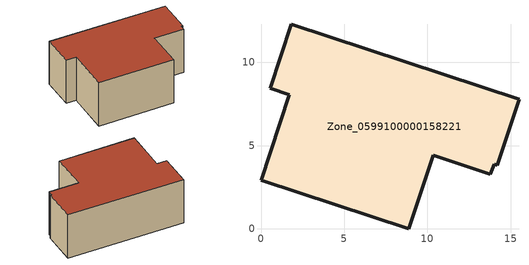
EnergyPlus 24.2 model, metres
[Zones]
Zone_0599100000158221
 floor ground (C_G): 0.55,8.45 1.82,12.3 15.5,7.78 14.19,3.81 14.01,3.88 13.78,3.27 10.34,4.41 8.89,0 0,2.93 1.7,8.07 z0
 wall outside (C_F): 1.82,12.3 0.55,8.45 1.7,8.07 0,2.93 8.89,0 10.34,4.41 13.78,3.27 14.01,3.88 14.19,3.81 15.5,7.78 1.82,12.3 z0:5.86
 roof outside (C_R): 13.78,3.27 14.01,3.88 14.19,3.81 15.5,7.78 1.82,12.3 0.55,8.45 1.7,8.07 0,2.93 8.89,0 10.34,4.41 z5.86
[BUILDING]
Pand.0599100000158221: North Axis=0; Terrain=City; Loads Convergence Tolerance Value=0.04; Temperature Convergence Tolerance Value=0.4; Solar Distribution=FullExterior; Maximum Number of Warmup Days=25; Minimum Number of Warmup Days=1
[Site:Location]
Rotterdam.The.Hague.AP_ZH_NLD Design_Conditions: Latitude=51.96; Longitude=4.45; Time Zone=1; Elevation=-4.5
[SITE:GROUNDTEMPERATURE:BUILDINGSURFACE]
18, 18, 18, 18, 18, 18, 18, 18, 18, 18, 18, 18
[MATERIAL] Thermal Absorptance=0.9; Solar Absorptance=0.7; Visible Absorptance=0.7
Name | Roughness | Thickness | Conductivity | Density | Specific Heat
G.TC.1975-1991 | MediumSmooth | 0.15 | 0.288461 | 540 | 1210
F.TC.1975-1991 | Rough | 0.3 | 0.230769 | 1920 | 840
R.TC.1975-1991 | MediumRough | 0.2 | 0.153846 | 1500 | 1000
[CONSTRUCTION]
C_G: G.TC.1975-1991
C_F: F.TC.1975-1991
C_R: R.TC.1975-1991
[ZONE]
Zone_0599100000158221: Type=1; Multiplier=1; Ceiling Height=Autocalculate; Volume=Autocalculate; Floor Area=autocalculate; Part of Total Floor Area=Yes
[ZONEINFILTRATION:DESIGNFLOWRATE]
Infil_Zone_0599100000158221: Zone or ZoneList or Space or SpaceList=Zone_0599100000158221; Schedule=AlwaysOn; Design Flow Rate Calculation Method=Flow/Area; Flow Rate per Floor Area=0.003; Constant Term Coefficient=1; Temperature Term Coefficient=0; Velocity Term Coefficient=0; Velocity Squared Term Coefficient=0
[HVACTEMPLATE:ZONE:IDEALLOADSAIRSYSTEM]
Zone_0599100000158221: Maximum Heating Supply Air Temperature=50; Minimum Cooling Supply Air Temperature=13; Maximum Heating Supply Air Humidity Ratio=0.0156; Minimum Cooling Supply Air Humidity Ratio=0.0077; Heating Limit=NoLimit; Cooling Limit=NoLimit; Dehumidification Control Type=ConstantSensibleHeatRatio; Cooling Sensible Heat Ratio=0.7; Dehumidification Setpoint=60; Humidification Control Type=None; Humidification Setpoint=30; Outdoor Air Method=None; Outdoor Air Flow Rate per Person=0.00944; Outdoor Air Flow Rate per Zone Floor Area=0; Outdoor Air Flow Rate per Zone=0; Demand Controlled Ventilation Type=None; Outdoor Air Economizer Type=NoEconomizer; Heat Recovery Type=None; Sensible Heat Recovery Effectiveness=0.7; Latent Heat Recovery Effectiveness=0.65
[ZONECONTROL:THERMOSTAT]
ThermostatControl_Zone_0599100000158221: Zone or ZoneList=Zone_0599100000158221; Control Type Schedule=DualSetpointControlType; Control 1=Thermostat_Zone_0599100000158221; Temperature Difference Between Cutout And Setpoint=0
[THERMOSTATSETPOINT:DUALSETPOINT]
Thermostat_Zone_0599100000158221: Heating Setpoint Temperature Schedule=HeatingSetpoint_Zone_0599100000158221; Cooling Setpoint Temperature Schedule=CoolingSetpoint_Zone_0599100000158221
[SCHEDULE:COMPACT]
HeatingSetpoint_Zone_0599100000158221: Through: 12/31, For: AllDays, Until: 24:00, 21
CoolingSetpoint_Zone_0599100000158221: Through: 12/31, For: AllDays, Until: 24:00, 24
DualSetpointControlType: Through: 12/31, For: AllDays, Until: 24:00, 4
AlwaysOn: Through: 12/31, For: AllDays, Until: 24:00, 1
